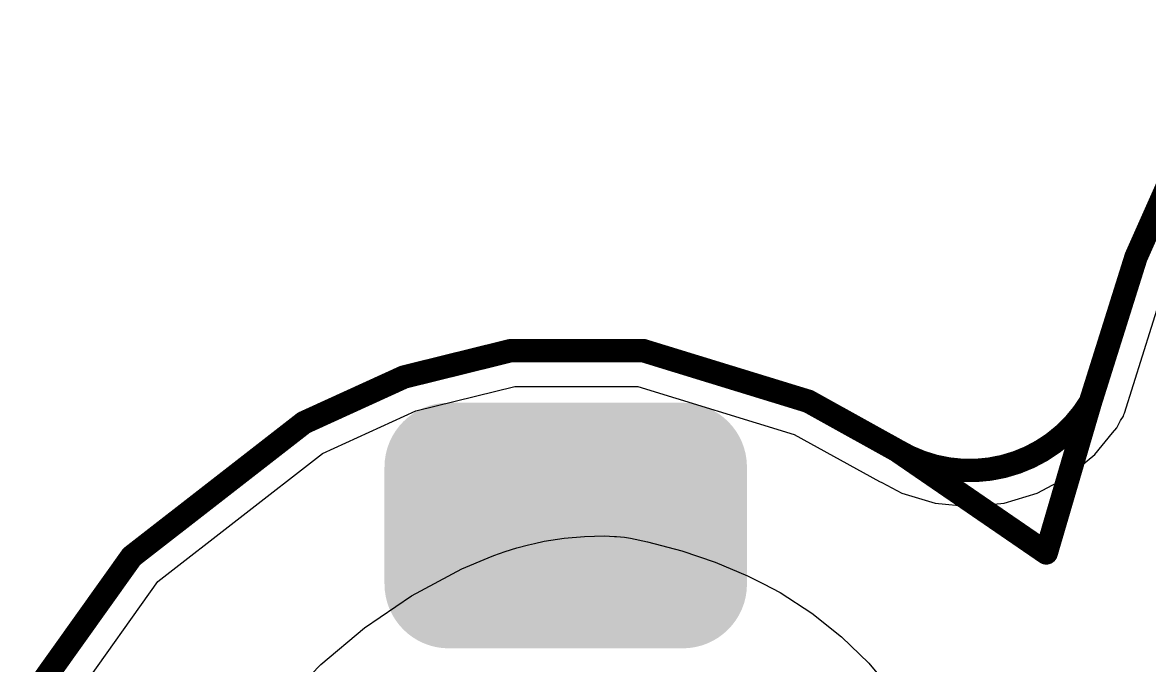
# Model space of a CAD drawing. Header units: inches. Extents: x -30 to 118, y 20 to 51.
# Drawn here: x 20.62 to 30.26, y 41.11 to 46.61 of the extents above; entities that cross this region are included whole.
import ezdxf

# ---------------------------------------------------------------- set-up
doc = ezdxf.new("R2010")
doc.units = ezdxf.units.IN
for name, color, linetype in [('Bottom Layer', 5, 'Continuous'), ('Bottom Solder', 6, 'Continuous'), ('Keep-Out Layer', 6, 'Continuous'), ('Mechanical 1', 6, 'Continuous'), ('Top Layer', 1, 'Continuous'), ('Top Overlay', 2, 'Continuous')]:
    doc.layers.add(name, color=color, linetype=linetype)

msp = doc.modelspace()

# ---------------------------------------------------------------- hatches: boundary and pattern name
at = {"layer": 'Bottom Layer'}
h = msp.add_hatch(color=5, dxfattribs=at)
edge = h.paths.add_edge_path()
edge.add_arc((24.27, 42.81), 0.5, 90, 180)
edge.add_line((23.77, 42.81), (23.77, 41.81))
edge.add_arc((24.27, 41.81), 0.5, 180, 270)
edge.add_line((24.27, 41.31), (26.27, 41.31))
edge.add_arc((26.27, 41.81), 0.5, 270, 360)
edge.add_line((26.77, 41.81), (26.77, 42.81))
edge.add_arc((26.27, 42.81), 0.5, 0, 90)
edge.add_line((26.27, 43.31), (24.27, 43.31))
at = {"layer": 'Bottom Solder'}
h = msp.add_hatch(color=6, dxfattribs=at)
edge = h.paths.add_edge_path()
edge.add_arc((24.27, 42.81), 0.55, 90, 180)
edge.add_line((23.72, 42.81), (23.72, 41.81))
edge.add_arc((24.27, 41.81), 0.55, 180, 270)
edge.add_line((24.27, 41.26), (26.27, 41.26))
edge.add_arc((26.27, 41.81), 0.55, 270, 360)
edge.add_line((26.82, 41.81), (26.82, 42.81))
edge.add_arc((26.27, 42.81), 0.55, 0, 90)
edge.add_line((26.27, 43.36), (24.27, 43.36))

# ---------------------------------------------------------------- linework, layer by layer
at = {"layer": 'Bottom Layer'}
for p, q in [((30.0487, 43.2719), (30.4338, 44.4971)), ((23.9874, 43.2897), (24.8359, 43.4995)), ((24.8359, 43.4995), (25.8858, 43.5002)), ((25.8858, 43.5002), (27.2243, 43.0895)), ((23.1906, 42.9263), (23.9874, 43.2897)), ((29.9823, 43.1456), (30.0155, 43.2077)), ((30.0155, 43.2077), (30.0395, 43.2466)), ((30.0395, 43.2466), (30.0421, 43.26)), ((30.0421, 43.26), (30.0487, 43.2719)), ((27.2243, 43.0895), (27.952, 42.6859)), ((29.794, 42.9162), (29.9467, 43.1022)), ((29.9467, 43.1022), (29.9823, 43.1456)), ((21.7809, 41.8303), (23.1906, 42.9263)), ((29.5646, 42.7279), (29.794, 42.9162)), ((29.3028, 42.588), (29.5646, 42.7279)), ((27.952, 42.6859), (27.9744, 42.6787)), ((27.9744, 42.6787), (28.1441, 42.588)), ((28.1441, 42.588), (28.4281, 42.5019)), ((29.0188, 42.5019), (29.3028, 42.588)), ((28.4281, 42.5019), (28.7235, 42.4728)), ((28.7235, 42.4728), (29.0188, 42.5019)), ((20.9951, 40.7285), (21.7809, 41.8303))]:
    msp.add_line(p, q, dxfattribs=at)
at = {"layer": 'Keep-Out Layer'}
for points in [[(30.1472, 44.6055, 0.2, 0.2, 0), (30.9941, 46.5109, 0.2, 0.2, 0)], [(29.7569, 43.3637, 0.2, 0.2, 0), (30.1472, 44.6055, 0.2, 0.2, 0)], [(23.8863, 43.5798, 0.2, 0.2, 0), (24.7985, 43.8053, 0.2, 0.2, 0)], [(24.7985, 43.8053, 0.2, 0.2, 0), (25.9316, 43.8061, 0.2, 0.2, 0)], [(25.9316, 43.8061, 0.2, 0.2, 0), (27.3447, 43.3725, 0.2, 0.2, 0)], [(23.0311, 43.1898, 0.2, 0.2, 0), (23.8863, 43.5798, 0.2, 0.2, 0)], [(27.3447, 43.3725, 0.2, 0.2, 0), (28.1003, 42.9534, 0.2, 0.2, 0)], [(29.7569, 43.3637, 0.2, 0.2, -0.414213), (28.1003, 42.9534, 0.2, 0.2, 0)], [(21.5578, 42.0444, 0.2, 0.2, 0), (23.0311, 43.1898, 0.2, 0.2, 0)], [(20.7244, 40.8757, 0.2, 0.2, 0), (21.5578, 42.0444, 0.2, 0.2, 0)]]:
    msp.add_lwpolyline(points, format="xyseb", dxfattribs=at)
for points in [[(30.0972, 44.6055, 0.1, 0.1, 1), (30.1972, 44.6055, 0.1, 0.1, 1)], [(30.0972, 44.6055, 0.1, 0.1, 1), (30.1972, 44.6055, 0.1, 0.1, 1)], [(24.7485, 43.8053, 0.1, 0.1, 1), (24.8485, 43.8053, 0.1, 0.1, 1)], [(24.7485, 43.8053, 0.1, 0.1, 1), (24.8485, 43.8053, 0.1, 0.1, 1)], [(25.8816, 43.8061, 0.1, 0.1, 1), (25.9816, 43.8061, 0.1, 0.1, 1)], [(25.8816, 43.8061, 0.1, 0.1, 1), (25.9816, 43.8061, 0.1, 0.1, 1)], [(23.8363, 43.5798, 0.1, 0.1, 1), (23.9363, 43.5798, 0.1, 0.1, 1)], [(23.8363, 43.5798, 0.1, 0.1, 1), (23.9363, 43.5798, 0.1, 0.1, 1)], [(27.2947, 43.3725, 0.1, 0.1, 1), (27.3947, 43.3725, 0.1, 0.1, 1)], [(27.2947, 43.3725, 0.1, 0.1, 1), (27.3947, 43.3725, 0.1, 0.1, 1)], [(29.7069, 43.3637, 0.1, 0.1, 1), (29.8069, 43.3637, 0.1, 0.1, 1)], [(29.7069, 43.3637, 0.1, 0.1, 1), (29.8069, 43.3637, 0.1, 0.1, 1)], [(22.9811, 43.1898, 0.1, 0.1, 1), (23.0811, 43.1898, 0.1, 0.1, 1)], [(22.9811, 43.1898, 0.1, 0.1, 1), (23.0811, 43.1898, 0.1, 0.1, 1)], [(28.0503, 42.9534, 0.1, 0.1, 1), (28.1503, 42.9534, 0.1, 0.1, 1)], [(28.0503, 42.9534, 0.1, 0.1, 1), (28.1503, 42.9534, 0.1, 0.1, 1)], [(21.5078, 42.0444, 0.1, 0.1, 1), (21.6078, 42.0444, 0.1, 0.1, 1)], [(21.5078, 42.0444, 0.1, 0.1, 1), (21.6078, 42.0444, 0.1, 0.1, 1)]]:
    msp.add_lwpolyline(points, format="xyseb", close=True, dxfattribs=at)
at = {"layer": 'Mechanical 1'}
for points in [[(30.1472, 44.6055, 0.2, 0.2, 0), (30.9941, 46.5109, 0.2, 0.2, 0)], [(29.7569, 43.3637, 0.2, 0.2, 0), (30.1472, 44.6055, 0.2, 0.2, 0)], [(23.8863, 43.5798, 0.2, 0.2, 0), (24.7985, 43.8053, 0.2, 0.2, 0)], [(24.7985, 43.8053, 0.2, 0.2, 0), (25.9316, 43.8061, 0.2, 0.2, 0)], [(25.9316, 43.8061, 0.2, 0.2, 0), (27.3447, 43.3725, 0.2, 0.2, 0)], [(23.0311, 43.1898, 0.2, 0.2, 0), (23.8863, 43.5798, 0.2, 0.2, 0)], [(27.3447, 43.3725, 0.2, 0.2, 0), (28.1003, 42.9534, 0.2, 0.2, 0)], [(29.3795, 42.0759, 0.2, 0.2, 0), (29.7569, 43.3637, 0.2, 0.2, 0)], [(21.5578, 42.0444, 0.2, 0.2, 0), (23.0311, 43.1898, 0.2, 0.2, 0)], [(28.1003, 42.9534, 0.2, 0.2, 0), (29.3795, 42.0759, 0.2, 0.2, 0)], [(20.7244, 40.8757, 0.2, 0.2, 0), (21.5578, 42.0444, 0.2, 0.2, 0)]]:
    msp.add_lwpolyline(points, format="xyseb", dxfattribs=at)
for points in [[(30.0972, 44.6055, 0.1, 0.1, 1), (30.1972, 44.6055, 0.1, 0.1, 1)], [(30.0972, 44.6055, 0.1, 0.1, 1), (30.1972, 44.6055, 0.1, 0.1, 1)], [(24.7485, 43.8053, 0.1, 0.1, 1), (24.8485, 43.8053, 0.1, 0.1, 1)], [(24.7485, 43.8053, 0.1, 0.1, 1), (24.8485, 43.8053, 0.1, 0.1, 1)], [(25.8816, 43.8061, 0.1, 0.1, 1), (25.9816, 43.8061, 0.1, 0.1, 1)], [(25.8816, 43.8061, 0.1, 0.1, 1), (25.9816, 43.8061, 0.1, 0.1, 1)], [(23.8363, 43.5798, 0.1, 0.1, 1), (23.9363, 43.5798, 0.1, 0.1, 1)], [(23.8363, 43.5798, 0.1, 0.1, 1), (23.9363, 43.5798, 0.1, 0.1, 1)], [(27.2947, 43.3725, 0.1, 0.1, 1), (27.3947, 43.3725, 0.1, 0.1, 1)], [(27.2947, 43.3725, 0.1, 0.1, 1), (27.3947, 43.3725, 0.1, 0.1, 1)], [(29.7069, 43.3637, 0.1, 0.1, 1), (29.8069, 43.3637, 0.1, 0.1, 1)], [(29.7069, 43.3637, 0.1, 0.1, 1), (29.8069, 43.3637, 0.1, 0.1, 1)], [(22.9811, 43.1898, 0.1, 0.1, 1), (23.0811, 43.1898, 0.1, 0.1, 1)], [(22.9811, 43.1898, 0.1, 0.1, 1), (23.0811, 43.1898, 0.1, 0.1, 1)], [(28.0503, 42.9534, 0.1, 0.1, 1), (28.1503, 42.9534, 0.1, 0.1, 1)], [(28.0503, 42.9534, 0.1, 0.1, 1), (28.1503, 42.9534, 0.1, 0.1, 1)], [(21.5078, 42.0444, 0.1, 0.1, 1), (21.6078, 42.0444, 0.1, 0.1, 1)], [(21.5078, 42.0444, 0.1, 0.1, 1), (21.6078, 42.0444, 0.1, 0.1, 1)], [(29.3295, 42.0759, 0.1, 0.1, 1), (29.4295, 42.0759, 0.1, 0.1, 1)], [(29.3295, 42.0759, 0.1, 0.1, 1), (29.4295, 42.0759, 0.1, 0.1, 1)]]:
    msp.add_lwpolyline(points, format="xyseb", close=True, dxfattribs=at)
at = {"layer": 'Top Layer'}
for p, q in [((30.0487, 43.2719), (30.4338, 44.4971)), ((23.9874, 43.2897), (24.8359, 43.4995)), ((24.8359, 43.4995), (25.8858, 43.5002)), ((25.8858, 43.5002), (27.2243, 43.0895)), ((23.1906, 42.9263), (23.9874, 43.2897)), ((29.9823, 43.1456), (30.0155, 43.2077)), ((30.0155, 43.2077), (30.0395, 43.2466)), ((30.0395, 43.2466), (30.0421, 43.26)), ((30.0421, 43.26), (30.0487, 43.2719)), ((27.2243, 43.0895), (27.952, 42.6859)), ((29.794, 42.9162), (29.9467, 43.1022)), ((29.9467, 43.1022), (29.9823, 43.1456)), ((21.7809, 41.8303), (23.1906, 42.9263)), ((29.5646, 42.7279), (29.794, 42.9162)), ((29.3028, 42.588), (29.5646, 42.7279)), ((27.952, 42.6859), (27.9744, 42.6787)), ((27.9744, 42.6787), (28.1441, 42.588)), ((28.1441, 42.588), (28.4281, 42.5019)), ((29.0188, 42.5019), (29.3028, 42.588)), ((28.4281, 42.5019), (28.7235, 42.4728)), ((28.7235, 42.4728), (29.0188, 42.5019)), ((20.9951, 40.7285), (21.7809, 41.8303))]:
    msp.add_line(p, q, dxfattribs=at)
at = {"layer": 'Top Overlay'}
for p, q in [((25.257, 42.2023), (25.4292, 42.2174)), ((25.4292, 42.2174), (25.602, 42.2211)), ((25.602, 42.2211), (25.6884, 42.2173)), ((25.6884, 42.2173), (25.6884, 42.2173)), ((25.6884, 42.2173), (25.7053, 42.2163)), ((25.7053, 42.2163), (25.739, 42.2134)), ((25.739, 42.2134), (25.7726, 42.2095)), ((24.7518, 42.0873), (24.8509, 42.1183)), ((24.8509, 42.1183), (24.9511, 42.1456)), ((24.9511, 42.1456), (25.0017, 42.1573)), ((25.0017, 42.1573), (25.0861, 42.1761)), ((25.0861, 42.1761), (25.257, 42.2023)), ((25.7726, 42.2095), (25.8061, 42.2045)), ((25.8061, 42.2045), (25.8227, 42.2015)), ((25.8227, 42.2015), (25.9706, 42.172)), ((25.9706, 42.172), (26.2619, 42.0935)), ((24.3808, 41.9397), (24.6056, 42.0334)), ((24.6056, 42.0334), (24.6539, 42.0526)), ((24.6539, 42.0526), (24.7518, 42.0873)), ((26.2619, 42.0935), (26.5472, 41.9958)), ((23.9523, 41.7081), (24.3808, 41.9397)), ((26.5472, 41.9958), (26.8255, 41.8795)), ((26.8255, 41.8795), (26.9604, 41.8122)), ((26.9604, 41.8122), (27.1043, 41.7373)), ((27.1043, 41.7373), (27.376, 41.5605)), ((23.5494, 41.4345), (23.9523, 41.7081)), ((27.376, 41.5605), (27.6294, 41.3581)), ((23.1761, 41.1216), (23.5494, 41.4345)), ((27.6294, 41.3581), (27.862, 41.1321)), ((23.0061, 40.9472), (23.1761, 41.1216)), ((27.862, 41.1321), (28.0715, 40.8847))]:
    msp.add_line(p, q, dxfattribs=at)

doc.saveas('drawing.dxf')
